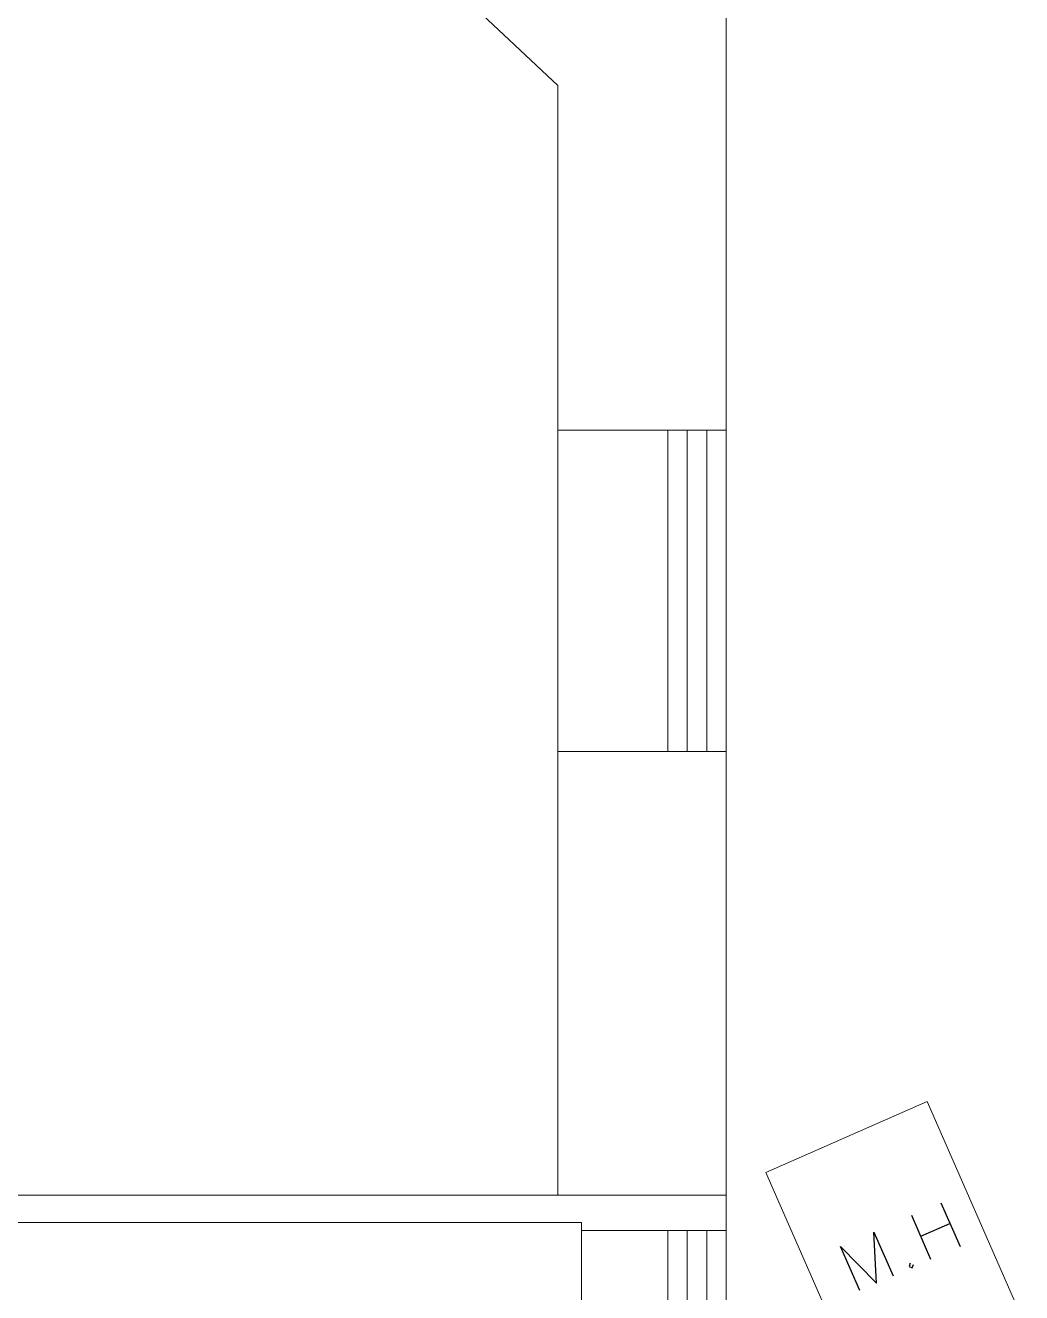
# Model space of a CAD drawing. Header units: millimetres. Extents: x -5841 to 140562, y 1006 to 102310.
# Drawn here: x 93730 to 96272, y 25149 to 28384 of the extents above; entities that cross this region are included whole.
import ezdxf

# ---------------------------------------------------------------- set-up
doc = ezdxf.new("R2010")
doc.units = ezdxf.units.MM
doc.header["$LTSCALE"] = 10
doc.layers.add('PDF18_0', color=7, linetype='Continuous')

msp = doc.modelspace()

# ---------------------------------------------------------------- linework, layer by layer
at = {"layer": 'PDF18_0', "lineweight": 0}
for points in [[(95517.98777, 25398.07109), (95517.98777, 29230.19905), (90689.99336, 29230.19905), (90689.99336, 28876.72467), (94400.41607, 28876.72467), (95088.31532, 28230.09937), (95088.31532, 25398.07109)], [(95088.31532, 27350.64664), (95517.98777, 27350.64664), (95517.98777, 26389.70431)], [(95368.76655, 27350.64664), (95368.76655, 26530.45908)], [(95418.50696, 27350.64664), (95418.50696, 26530.45908)], [(95468.24736, 27350.64664), (95468.24736, 26530.45908)], [(95088.31532, 26530.45908), (95517.98777, 26530.45908)], [(95517.98777, 22108.85437), (95517.98777, 22898.35105), (95517.98777, 24508.03529), (95517.98777, 25398.07109), (90547.12197, 25398.07109)], [(90861.43902, 25328.22285), (95148.63879, 25328.22285), (95148.63879, 24568.35876), (95517.98777, 24568.35876), (95148.63879, 24568.35876), (95148.63879, 22898.35105), (95517.98777, 22898.35105)], [(95517.98777, 25308.11503), (95148.63879, 25308.11503), (95148.63879, 25248.84986)], [(95368.76655, 24568.35876), (95368.76655, 25308.11503)], [(95418.50696, 24568.35876), (95418.50696, 25308.11503)], [(95468.24736, 24568.35876), (95468.24736, 25308.11503)]]:
    msp.add_lwpolyline(points, dxfattribs=at)
msp.add_lwpolyline([(96030.20814, 25637.24836), (95618.52689, 25456.27794), (95859.82078, 24907.01685), (96271.50203, 25087.98727)], close=True, dxfattribs=at)
at = {"layer": 'PDF18_0', "lineweight": 25}
for points in [[(96065.13225, 25379.02157), (96114.87266, 25266.84107)], [(96039.73289, 25234.03357), (95991.05079, 25346.21407)], [(96014.33354, 25293.29874), (96088.41499, 25326.10624)], [(95858.76248, 25154.66058), (95809.02207, 25266.84107), (95901.09474, 25173.7101), (95894.7449, 25303.8818), (95943.427, 25192.75962)], [(95986.81757, 25224.50881), (95984.70095, 25216.04236), (95992.1091, 25212.86744), (95995.28402, 25221.33389)]]:
    msp.add_lwpolyline(points, dxfattribs=at)

doc.saveas('drawing.dxf')
